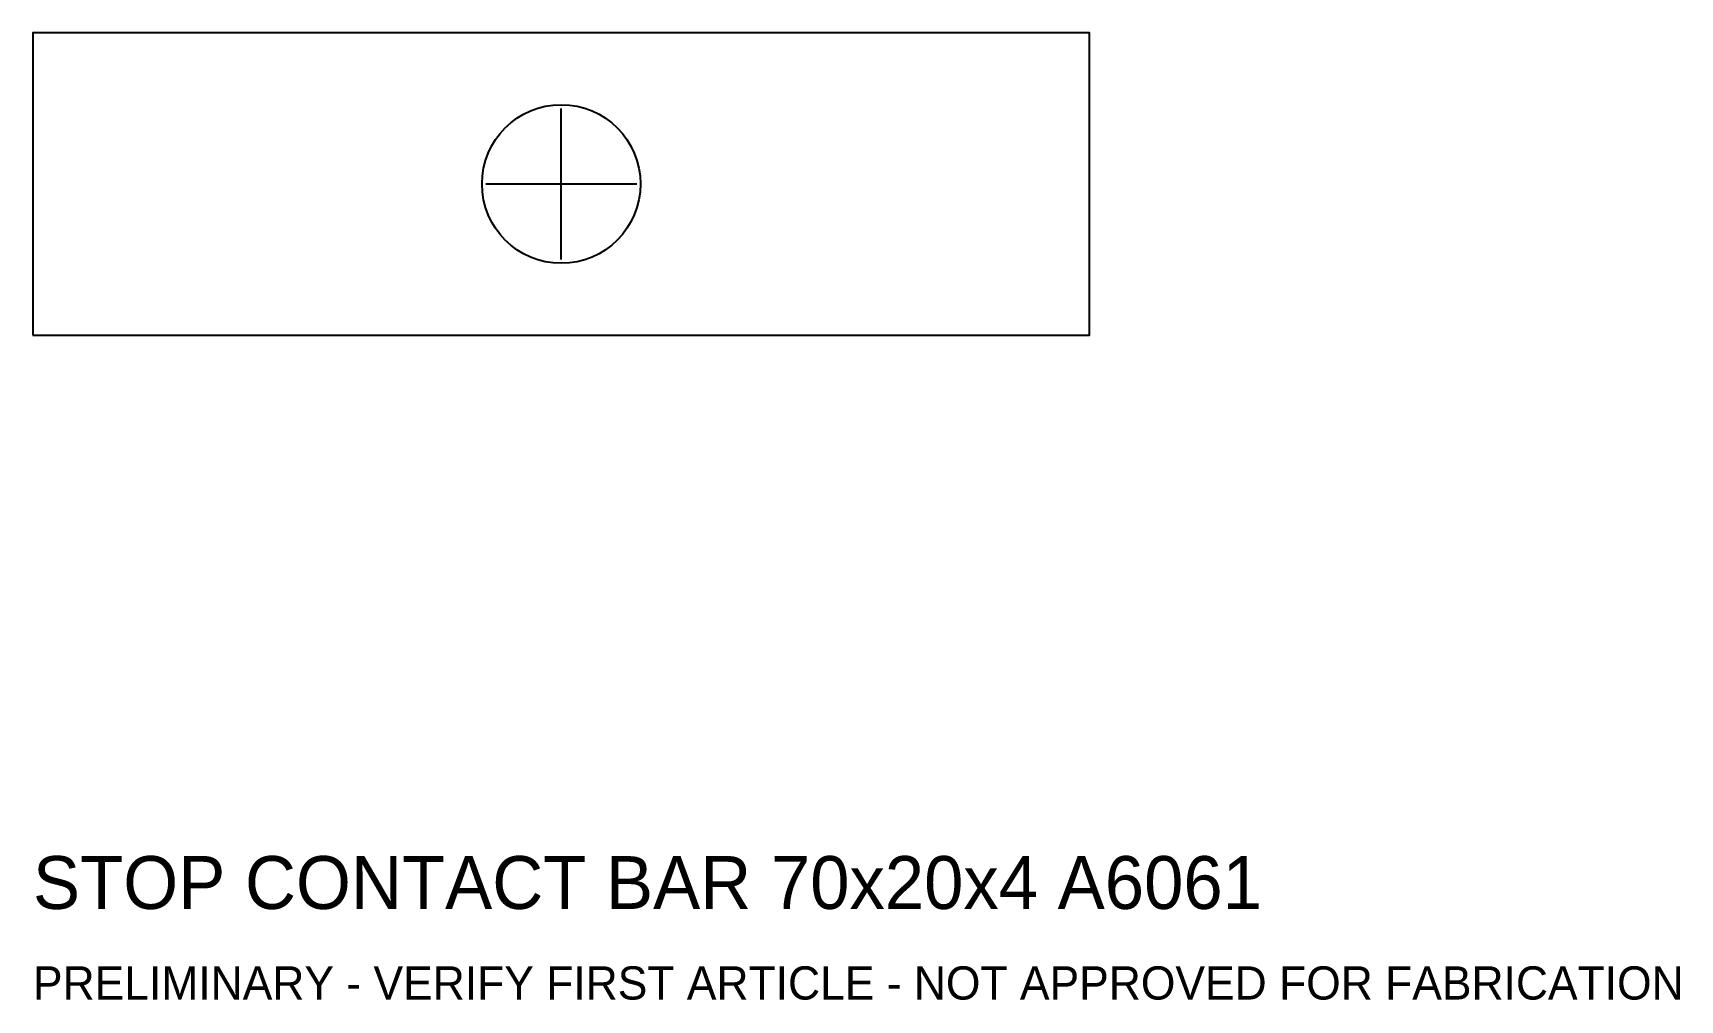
# Model space of a CAD drawing. Header units: metres. Extents: x -35 to 74, y -54 to 10.
import ezdxf

# ---------------------------------------------------------------- set-up
doc = ezdxf.new("R2010")
doc.units = ezdxf.units.M
for name, color, linetype in [('CENTER', 6, 'Continuous'), ('M10_CLEARANCE_D10_5', 4, 'Continuous'), ('NOTES', 7, 'Continuous'), ('OUTLINE', 7, 'Continuous')]:
    doc.layers.add(name, color=color, linetype=linetype)

msp = doc.modelspace()

# ---------------------------------------------------------------- linework, layer by layer
at = {"layer": 'CENTER'}
for p, q in [((0, -5), (0, 5)), ((-5, 0), (5, 0))]:
    msp.add_line(p, q, dxfattribs=at)
at = {"layer": 'M10_CLEARANCE_D10_5'}
msp.add_circle((0, 0), 5.25, dxfattribs=at)
at = {"layer": 'OUTLINE'}
msp.add_lwpolyline([(-35, -10), (35, -10), (35, 10), (-35, 10)], close=True, dxfattribs=at)

# ---------------------------------------------------------------- texts
at = {"layer": 'NOTES'}
for s, height, p in [('STOP CONTACT BAR 70x20x4 A6061', 3.5, (-35, -48)), ('PRELIMINARY - VERIFY FIRST ARTICLE - NOT APPROVED FOR FABRICATION', 2.2, (-35, -54))]:
    msp.add_text(s, height=height, dxfattribs=at).set_placement(p)

doc.saveas('drawing.dxf')
